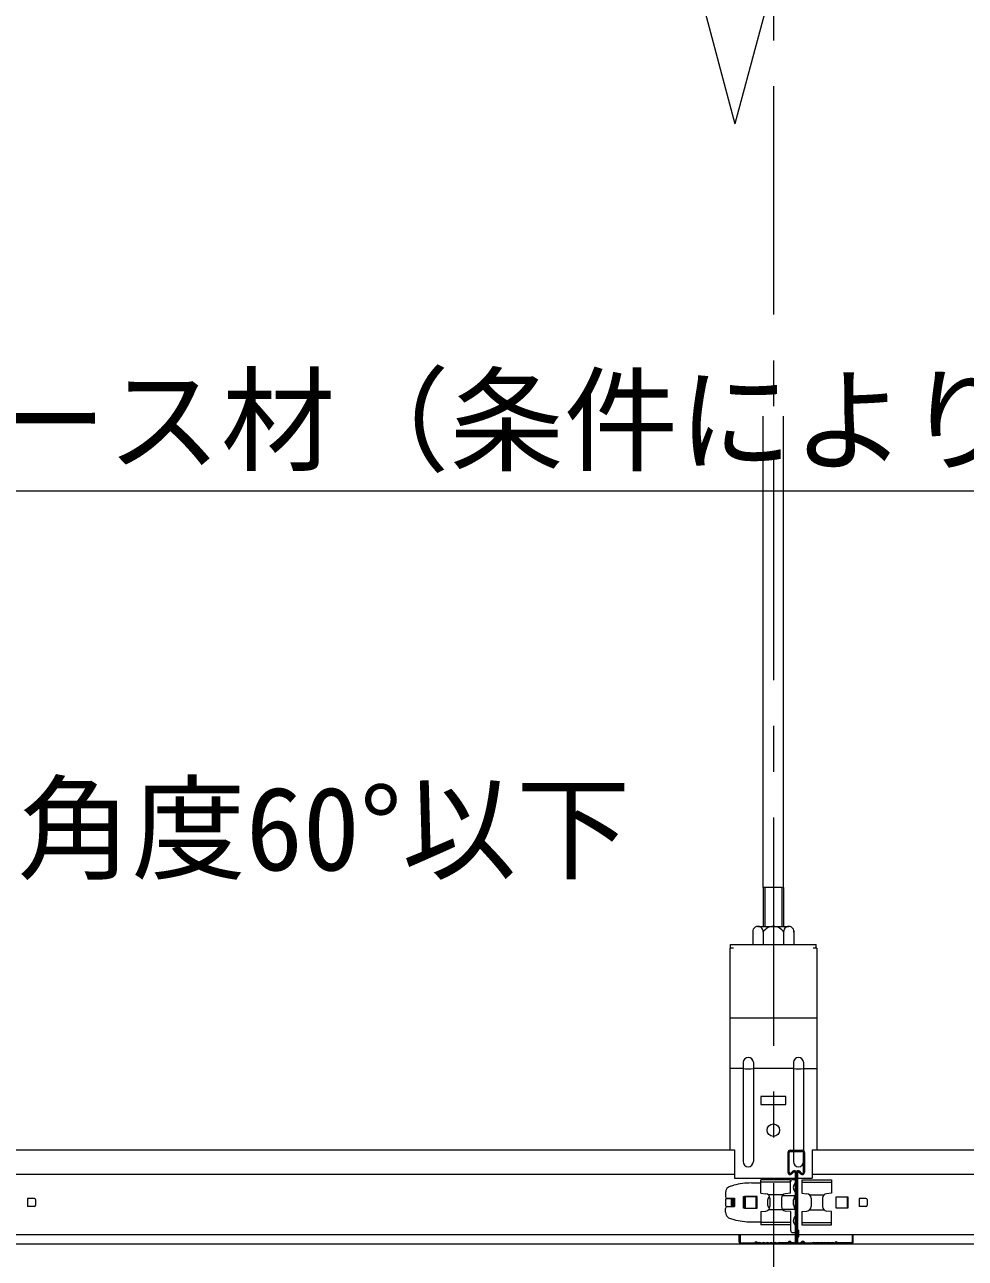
# Model space of a CAD drawing. Units: millimetres at full size, sheet at 1:20; details may follow other scales. Extents: x -4155 to 4045, y -2866 to 2834.
# Drawn here: x 2294 to 2705, y 776 to 1316 of the extents above; entities that cross this region are included whole.
import ezdxf
from ezdxf.enums import TextEntityAlignment as Align

# ---------------------------------------------------------------- set-up
doc = ezdxf.new("R2010")
doc.units = ezdxf.units.MM
doc.header["$LTSCALE"] = 20
doc.linetypes.add('CHAIN1', pattern=[8, 5, -1, 1, -1])
for name, color, linetype, lineweight in [('1-0_断面', 7, 'Continuous', 9), ('1-1_寸法', 7, 'Continuous', 9), ('1-2_文字', 7, 'Continuous', 9), ('1-3_ＤＨクロス', 7, 'Continuous', 9)]:
    doc.layers.add(name, color=color, linetype=linetype, lineweight=lineweight)
doc.styles.add('ＭＳ ゴシック', font='')
doc.styles.get('ＭＳ ゴシック').set_extended_font_data('MS Gothic')

msp = doc.modelspace()

# ---------------------------------------------------------------- linework, layer by layer
at = {"layer": '1-0_断面', "color": 4, "linetype": 'CHAIN1'}
msp.add_line((2621.26, 2569.35), (2621.26, 617.05), dxfattribs=at)
at = {"layer": '1-0_断面'}
for p, q in [((2616.76, 938.68), (2616.76, 1144.87)), ((2625.76, 938.68), (2625.76, 1144.87)), ((2617.56, 938.68), (2617.56, 921.68)), ((2624.96, 938.68), (2625.76, 938.68)), ((2624.96, 938.68), (2624.96, 921.68)), ((2625.76, 938.68), (2625.76, 921.68)), ((2612.26, 919.65), (2612.26, 913.68)), ((2614.51, 921.68), (2628.01, 921.68)), ((2616.76, 919.18), (2616.76, 913.68)), ((2625.76, 919.18), (2625.76, 913.68)), ((2630.26, 919.65), (2630.26, 913.68)), ((2602.46, 912.08), (2602.46, 913.68)), ((2602.46, 913.68), (2640.06, 913.68)), ((2640.06, 912.08), (2640.06, 913.68)), ((2603.86, 912.08), (2602.26, 912.08)), ((2602.26, 912.08), (2602.26, 823.88)), ((2640.26, 912.08), (2638.66, 912.08)), ((2640.26, 912.08), (2640.26, 823.88)), ((2602.26, 881.68), (2640.26, 881.68)), ((2608.01, 859.45), (2602.26, 859.45)), ((2608.01, 862.23), (2608.01, 818.73)), ((2612.51, 862.23), (2612.51, 818.73)), ((2630.01, 859.45), (2612.51, 859.45)), ((2630.01, 862.23), (2630.01, 818.73)), ((2634.51, 862.23), (2634.51, 818.73)), ((2634.51, 859.45), (2640.26, 859.45)), ((2615.76, 847.28), (2615.76, 843.78)), ((2626.76, 847.28), (2615.76, 847.28)), ((2615.76, 843.78), (2626.76, 843.78)), ((2626.76, 843.78), (2626.76, 847.28)), ((2604.26, 823.68), (1844.28, 823.68)), ((2602.26, 823.88), (2604.26, 823.88)), ((2604.26, 823.88), (2604.26, 811.48)), ((2638.26, 823.88), (2640.26, 823.88)), ((2638.26, 823.88), (2638.26, 811.48)), ((3504.26, 823.68), (2638.26, 823.68)), ((2604.26, 813.08), (1844.28, 813.08)), ((2604.26, 811.48), (2638.26, 811.48)), ((2615.76, 804.88), (2615.76, 810.71)), ((2628.76, 810.71), (2615.76, 810.71)), ((2628.76, 804.88), (2628.76, 810.71)), ((2629.76, 810.88), (2630.76, 810.88)), ((2633.76, 810.71), (2633.76, 804.88)), ((2633.76, 810.71), (2646.76, 810.71)), ((3504.26, 813.08), (2638.26, 813.08)), ((2600.26, 805.08), (2600.26, 803.48)), ((2602.48, 807.97), (2603.9, 808.36)), ((2611.67, 809.38), (2615.76, 809.38)), ((2628.76, 809.68), (2615.76, 809.68)), ((2615.76, 804.88), (2617.93, 804.69)), ((2628.76, 804.88), (2626.58, 804.69)), ((2633.76, 809.68), (2646.76, 809.68)), ((2633.76, 804.88), (2635.93, 804.69)), ((2297.76, 802.63), (2294.76, 802.63)), ((2294.76, 802.63), (2294.76, 799.13)), ((2297.76, 799.13), (2294.76, 799.13)), ((2298.26, 802.13), (2298.26, 799.63)), ((2600.26, 802.13), (2600.26, 799.63)), ((2600.76, 802.63), (2603.76, 802.63)), ((2600.76, 799.13), (2603.76, 799.13)), ((2601.06, 802.68), (2604.26, 802.68)), ((2601.06, 799.08), (2604.26, 799.08)), ((2602.76, 802.63), (2602.76, 799.13)), ((2603.26, 802.63), (2603.26, 799.13)), ((2603.76, 802.63), (2603.76, 799.13)), ((2604.26, 802.68), (2604.26, 799.08)), ((2608.16, 803.43), (2608.66, 803.43)), ((2608.16, 798.33), (2608.16, 803.43)), ((2608.65, 803.38), (2608.65, 798.38)), ((2613.76, 803.38), (2608.65, 803.38)), ((2608.66, 803.43), (2608.66, 798.33)), ((2614.16, 803.43), (2608.66, 803.43)), ((2608.87, 803.38), (2608.87, 798.38)), ((2613.76, 798.38), (2613.76, 803.38)), ((2614.16, 798.33), (2614.16, 803.43)), ((2618.76, 801.88), (2618.76, 799.88)), ((2625.39, 804.15), (2619.13, 804.15)), ((2619.76, 802.7), (2619.76, 799.06)), ((2624.76, 802.7), (2624.76, 799.06)), ((2625.14, 803.88), (2630.76, 803.88)), ((2637.13, 804.15), (2643.39, 804.15)), ((2637.76, 802.7), (2637.76, 799.06)), ((2642.76, 802.7), (2642.76, 799.06)), ((2648.76, 798.38), (2648.76, 803.38)), ((2648.76, 803.38), (2653.86, 803.38)), ((2653.64, 803.38), (2653.64, 798.38)), ((2653.76, 803.38), (2653.76, 798.38)), ((2653.86, 803.38), (2653.86, 798.38)), ((2661.76, 802.63), (2658.76, 802.63)), ((2658.76, 802.63), (2658.76, 799.13)), ((2661.76, 799.13), (2658.76, 799.13)), ((2662.26, 802.13), (2662.26, 799.63)), ((2600.26, 796.68), (2600.26, 798.28)), ((2602.48, 793.78), (2603.9, 793.4)), ((2608.66, 798.33), (2608.16, 798.33)), ((2608.65, 798.38), (2613.76, 798.38)), ((2608.66, 798.33), (2614.16, 798.33)), ((2615.76, 796.88), (2617.93, 797.07)), ((2615.76, 796.88), (2615.76, 791.05)), ((2625.39, 797.6), (2619.13, 797.6)), ((2625.14, 797.88), (2630.76, 797.88)), ((2628.76, 796.88), (2626.58, 797.07)), ((2628.76, 796.88), (2628.76, 791.05)), ((2633.76, 796.88), (2635.93, 797.07)), ((2633.76, 796.88), (2633.76, 791.05)), ((2637.13, 797.6), (2643.39, 797.6)), ((2653.86, 798.38), (2648.76, 798.38)), ((2611.67, 792.38), (2615.76, 792.38)), ((2628.76, 792.08), (2615.76, 792.08)), ((2628.76, 791.05), (2615.76, 791.05)), ((2628.76, 792.38), (2628.76, 788.68)), ((2630.76, 788.78), (2632.46, 788.78)), ((2633.76, 792.08), (2646.76, 792.08)), ((2633.76, 791.05), (2646.76, 791.05)), ((3772.19, 786.68), (1844.28, 786.68)), ((2629.76, 787.68), (2630.76, 787.68)), ((1721.26, 782.68), (3772.19, 782.68))]:
    msp.add_line(p, q, dxfattribs=at)
for points in [[(2624.96, 938.68), (2616.76, 938.68), (2616.76, 921.68)], [(2646.76, 810.71), (2646.76, 804.88), (2644.58, 804.69)], [(2646.76, 791.05), (2646.76, 796.88), (2644.58, 797.07)], [(2630.76, 785.78), (2632.46, 785.78), (2632.46, 788.78)]]:
    msp.add_lwpolyline(points, dxfattribs=at)
msp.add_circle((2621.26, 832.48), 2.75, dxfattribs=at)
for centre, radius, start, end in [((2614.51, 919.42), 2.26, 353.9744, 186.0256), ((2621.26, 916.38), 5.3, 31.8908, 148.1092), ((2628.01, 919.42), 2.26, 353.9744, 186.0256), ((2610.26, 861.96), 2.27, 6.7329, 173.2671), ((2632.26, 861.96), 2.27, 6.7329, 173.2671), ((2610.26, 876.3), 17, 262.3961, 277.6039), ((2632.26, 876.3), 17, 262.3961, 277.6039), ((2610.26, 818.73), 2.25, 180, 0), ((2632.26, 818.73), 2.25, 180, 0), ((2629.76, 809.88), 1, 90, 180), ((2603.26, 805.08), 3, 105, 180), ((2611.67, 779.38), 30, 90, 105), ((2617.76, 802.7), 2, 0, 85), ((2626.76, 802.7), 2, 95, 180), ((2632.86, 807.38), 2.9, 136.3972, 223.6028), ((2635.76, 802.7), 2, 0, 85), ((2644.76, 802.7), 2, 95, 180), ((2297.76, 802.13), 0.5, 0, 90), ((2297.76, 799.63), 0.5, 270, 0), ((2601.06, 803.48), 0.8, 180, 270), ((2600.76, 802.13), 0.5, 90, 180), ((2600.76, 799.63), 0.5, 180, 270), ((2601.06, 798.28), 0.8, 90, 180), ((2617.76, 799.06), 2, 275, 0), ((2620.76, 801.88), 2, 125.7767, 180), ((2620.76, 799.88), 2, 180, 234.2233), ((2626.76, 799.06), 2, 180, 265), ((2635.98, 800.88), 6.03, 150.1372, 209.8628), ((2635.76, 799.06), 2, 275, 0), ((2644.76, 799.06), 2, 180, 265), ((2661.76, 802.13), 0.5, 0, 90), ((2661.76, 799.63), 0.5, 270, 0), ((2603.26, 796.68), 3, 180, 255), ((2632.86, 792.88), 2.9, 136.3972, 223.6028), ((2611.67, 822.38), 30, 255, 270), ((2629.76, 788.68), 1, 180, 270)]:
    msp.add_arc(centre, radius, start, end, dxfattribs=at)
at = {"layer": '1-1_寸法'}
for p in [(2664.26, 1496.06), (2566.85, 1413.24)]:
    msp.add_line(p, (2604.46, 1272.88), dxfattribs=at)
at = {"layer": '1-2_文字'}
msp.add_line((2180.33, 1112.3), (3002.52, 1112.3), dxfattribs=at)
at = {"layer": '1-3_ＤＨクロス'}
for p, q in [((2627.61, 822.68), (2627.61, 814.08)), ((2628.11, 814.08), (2628.11, 822.68)), ((2628.61, 823.68), (2633.91, 823.68)), ((2628.61, 823.18), (2633.91, 823.18)), ((2634.41, 814.08), (2634.41, 822.68)), ((2634.91, 822.68), (2634.91, 814.08)), ((2628.98, 813.74), (2629.72, 814.49)), ((2629.31, 813.37), (2630.07, 814.13)), ((2630.76, 813.85), (2630.76, 783.68)), ((2631.26, 813.85), (2631.26, 783.68)), ((2631.26, 812.82), (2631.26, 783.68)), ((2631.76, 813.85), (2631.76, 783.68)), ((2633.2, 813.37), (2632.44, 814.13)), ((2633.53, 813.74), (2632.79, 814.49)), ((2606.26, 786.68), (2606.76, 786.68)), ((2606.26, 783.68), (2606.26, 786.68)), ((2606.76, 786.68), (2606.76, 783.68)), ((2607.26, 783.18), (2612.98, 783.18)), ((2613.26, 783.37), (2613.12, 783.24)), ((2613.61, 783.02), (2613.48, 782.88)), ((2613.9, 783.02), (2614.03, 782.88)), ((2614.39, 783.24), (2614.25, 783.37)), ((2614.69, 783.18), (2614.53, 783.18)), ((2615.82, 783.18), (2616.39, 783.18)), ((2617.52, 783.18), (2618.09, 783.18)), ((2619.22, 783.18), (2619.79, 783.18)), ((2620.92, 783.18), (2621.49, 783.18)), ((2622.62, 783.18), (2623.19, 783.18)), ((2627.2, 783.18), (2624.32, 783.18)), ((2627.51, 783.32), (2627.67, 783.51)), ((2628.05, 783.19), (2627.89, 783)), ((2628.66, 783.19), (2628.82, 783)), ((2629.2, 783.32), (2629.04, 783.51)), ((2630.26, 783.18), (2629.51, 783.18)), ((2632.26, 783.18), (2633, 783.18)), ((2633.31, 783.32), (2633.47, 783.51)), ((2633.85, 783.19), (2633.69, 783)), ((2634.46, 783.19), (2634.62, 783)), ((2635, 783.32), (2634.84, 783.51)), ((2635.31, 783.18), (2638.19, 783.18)), ((2639.89, 783.18), (2639.32, 783.18)), ((2641.59, 783.18), (2641.02, 783.18)), ((2643.29, 783.18), (2642.72, 783.18)), ((2644.99, 783.18), (2644.42, 783.18)), ((2646.69, 783.18), (2646.12, 783.18)), ((2647.82, 783.18), (2647.98, 783.18)), ((2648.12, 783.24), (2648.26, 783.37)), ((2648.61, 783.02), (2648.48, 782.88)), ((2648.9, 783.02), (2649.03, 782.88)), ((2649.25, 783.37), (2649.39, 783.24)), ((2655.26, 783.18), (2649.53, 783.18)), ((2656.26, 786.68), (2655.76, 786.68)), ((2655.76, 786.68), (2655.76, 783.68)), ((2656.26, 783.68), (2656.26, 786.68)), ((2607.26, 782.68), (2612.98, 782.68)), ((2614.69, 782.68), (2614.53, 782.68)), ((2615.82, 782.68), (2616.39, 782.68)), ((2618.09, 782.68), (2617.52, 782.68)), ((2619.79, 782.68), (2619.22, 782.68)), ((2620.92, 782.68), (2621.49, 782.68)), ((2623.19, 782.68), (2622.62, 782.68)), ((2624.32, 782.68), (2627.19, 782.68)), ((2629.51, 782.68), (2630.26, 782.68)), ((2633, 782.68), (2632.26, 782.68)), ((2638.19, 782.68), (2635.32, 782.68)), ((2639.32, 782.68), (2639.89, 782.68)), ((2641.02, 782.68), (2641.59, 782.68)), ((2642.72, 782.68), (2643.29, 782.68)), ((2644.42, 782.68), (2644.99, 782.68)), ((2646.12, 782.68), (2646.69, 782.68)), ((2647.82, 782.68), (2647.98, 782.68)), ((2655.26, 782.68), (2649.53, 782.68))]:
    msp.add_line(p, q, dxfattribs=at)
for centre, radius, start, end in [((2628.61, 822.68), 1, 90, 180), ((2628.61, 822.68), 0.5, 90, 180), ((2633.91, 822.68), 1, 0, 90), ((2633.91, 822.68), 0.5, 0, 90), ((2628.61, 814.08), 1, 180, 315), ((2628.61, 814.08), 0.5, 180, 317.848), ((2630.36, 813.85), 0.9, 0, 135), ((2630.36, 813.85), 0.4, 0, 135), ((2632.16, 813.85), 0.9, 45, 180), ((2632.16, 813.85), 0.4, 45, 180), ((2633.91, 814.08), 1, 225, 0), ((2633.91, 814.08), 0.5, 222.152, 0), ((2607.26, 783.68), 1, 180, 270), ((2607.26, 783.68), 0.5, 180, 270), ((2612.98, 783.38), 0.2, 270, 315), ((2612.98, 783.38), 0.7, 270, 315), ((2613.76, 782.88), 0.7, 45, 135), ((2613.76, 782.88), 0.2, 45, 135), ((2614.53, 783.38), 0.7, 225, 270), ((2614.53, 783.38), 0.2, 225, 270), ((2614.69, 783.38), 0.2, 270, 308.9424), ((2614.69, 783.38), 0.7, 270, 308.9424), ((2615.26, 782.68), 0.7, 51.0576, 128.9424), ((2615.26, 782.68), 0.2, 53.1301, 128.9424), ((2615.82, 783.38), 0.7, 231.0576, 270), ((2615.82, 783.38), 0.2, 231.0576, 270), ((2616.39, 783.38), 0.2, 270, 308.9424), ((2616.39, 783.38), 0.7, 270, 308.9424), ((2616.96, 782.68), 0.7, 51.0576, 128.9424), ((2616.96, 782.68), 0.2, 51.0576, 126.8699), ((2617.52, 783.38), 0.7, 231.0576, 270), ((2617.52, 783.38), 0.2, 231.0576, 270), ((2618.09, 783.38), 0.2, 270, 308.9424), ((2618.09, 783.38), 0.7, 270, 308.9424), ((2618.66, 782.68), 0.7, 51.0576, 128.9424), ((2618.66, 782.68), 0.2, 51.0576, 126.8699), ((2619.22, 783.38), 0.7, 231.0576, 270), ((2619.22, 783.38), 0.2, 231.0576, 270), ((2619.79, 783.38), 0.2, 270, 308.9424), ((2619.79, 783.38), 0.7, 270, 308.9424), ((2620.36, 782.68), 0.7, 51.0576, 128.9424), ((2620.36, 782.68), 0.2, 51.0576, 126.8699), ((2620.92, 783.38), 0.7, 231.0576, 270), ((2620.92, 783.38), 0.2, 231.0576, 270), ((2621.49, 783.38), 0.2, 270, 308.9424), ((2621.49, 783.38), 0.7, 270, 308.9424), ((2622.06, 782.68), 0.7, 51.0576, 128.9424), ((2622.06, 782.68), 0.2, 51.0576, 126.8699), ((2622.62, 783.38), 0.7, 231.0576, 270), ((2622.62, 783.38), 0.2, 231.0576, 270), ((2623.19, 783.38), 0.2, 270, 308.9424), ((2623.19, 783.38), 0.7, 270, 308.9424), ((2623.76, 782.68), 0.7, 51.0576, 128.9424), ((2623.76, 782.68), 0.2, 51.0576, 126.8699), ((2624.32, 783.38), 0.7, 231.0576, 270), ((2624.32, 783.38), 0.2, 231.0576, 270), ((2627.2, 783.58), 0.4, 270, 320), ((2627.2, 783.58), 0.9, 270, 320), ((2628.36, 782.93), 0.9, 40, 140), ((2628.36, 782.93), 0.4, 40, 140), ((2629.51, 783.58), 0.9, 220, 270), ((2629.51, 783.58), 0.4, 220, 270), ((2630.26, 783.68), 1, 270, 0), ((2630.26, 783.68), 0.5, 270, 0), ((2632.26, 783.68), 1, 180, 270), ((2632.26, 783.68), 0.5, 180, 270), ((2633, 783.58), 0.4, 270, 320), ((2633, 783.58), 0.9, 270, 320), ((2634.16, 782.93), 0.9, 40, 140), ((2634.16, 782.93), 0.4, 40, 140), ((2635.31, 783.58), 0.9, 220, 270), ((2635.31, 783.58), 0.4, 220, 270), ((2638.19, 783.38), 0.2, 270, 308.9424), ((2638.19, 783.38), 0.7, 270, 308.9424), ((2638.76, 782.68), 0.7, 51.0576, 128.9424), ((2638.76, 782.68), 0.2, 53.1301, 128.9424), ((2639.32, 783.38), 0.7, 231.0576, 270), ((2639.32, 783.38), 0.2, 231.0576, 270), ((2639.89, 783.38), 0.2, 270, 308.9424), ((2639.89, 783.38), 0.7, 270, 308.9424), ((2640.46, 782.68), 0.7, 51.0576, 128.9424), ((2640.46, 782.68), 0.2, 53.1301, 128.9424), ((2641.02, 783.38), 0.7, 231.0576, 270), ((2641.02, 783.38), 0.2, 231.0576, 270), ((2641.59, 783.38), 0.2, 270, 308.9424), ((2641.59, 783.38), 0.7, 270, 308.9424), ((2642.16, 782.68), 0.7, 51.0576, 128.9424), ((2642.16, 782.68), 0.2, 53.1301, 128.9424), ((2642.72, 783.38), 0.7, 231.0576, 270), ((2642.72, 783.38), 0.2, 231.0576, 270), ((2643.29, 783.38), 0.2, 270, 308.9424), ((2643.29, 783.38), 0.7, 270, 308.9424), ((2643.86, 782.68), 0.7, 51.0576, 128.9424), ((2643.86, 782.68), 0.2, 53.1301, 128.9424), ((2644.42, 783.38), 0.7, 231.0576, 270), ((2644.42, 783.38), 0.2, 231.0576, 270), ((2644.99, 783.38), 0.2, 270, 308.9424), ((2644.99, 783.38), 0.7, 270, 308.9424), ((2645.56, 782.68), 0.7, 51.0576, 128.9424), ((2645.56, 782.68), 0.2, 53.1301, 128.9424), ((2646.12, 783.38), 0.7, 231.0576, 270), ((2646.12, 783.38), 0.2, 231.0576, 270), ((2646.69, 783.38), 0.2, 270, 308.9424), ((2646.69, 783.38), 0.7, 270, 308.9424), ((2647.26, 782.68), 0.7, 51.0576, 128.9424), ((2647.26, 782.68), 0.2, 51.0576, 126.8699), ((2647.82, 783.38), 0.7, 231.0576, 270), ((2647.82, 783.38), 0.2, 231.0576, 270), ((2647.98, 783.38), 0.2, 270, 315), ((2647.98, 783.38), 0.7, 270, 315), ((2648.76, 782.88), 0.7, 45, 135), ((2648.76, 782.88), 0.2, 45, 135), ((2649.53, 783.38), 0.7, 225, 270), ((2649.53, 783.38), 0.2, 225, 270), ((2655.26, 783.68), 1, 270, 0), ((2655.26, 783.68), 0.5, 270, 0)]:
    msp.add_arc(centre, radius, start, end, dxfattribs=at)

# ---------------------------------------------------------------- texts
at = {"layer": '1-2_文字', "style": 'ＭＳ ゴシック'}
for s, p in [('ブレース材（条件により材種異なる）', (2179.51, 1113.85)), ('ブレース角度60°以下', (2090.32, 935.17))]:
    msp.add_text(s, height=36.66, dxfattribs=at).set_placement(p, align=Align.BOTTOM_LEFT)

doc.saveas('drawing.dxf')
